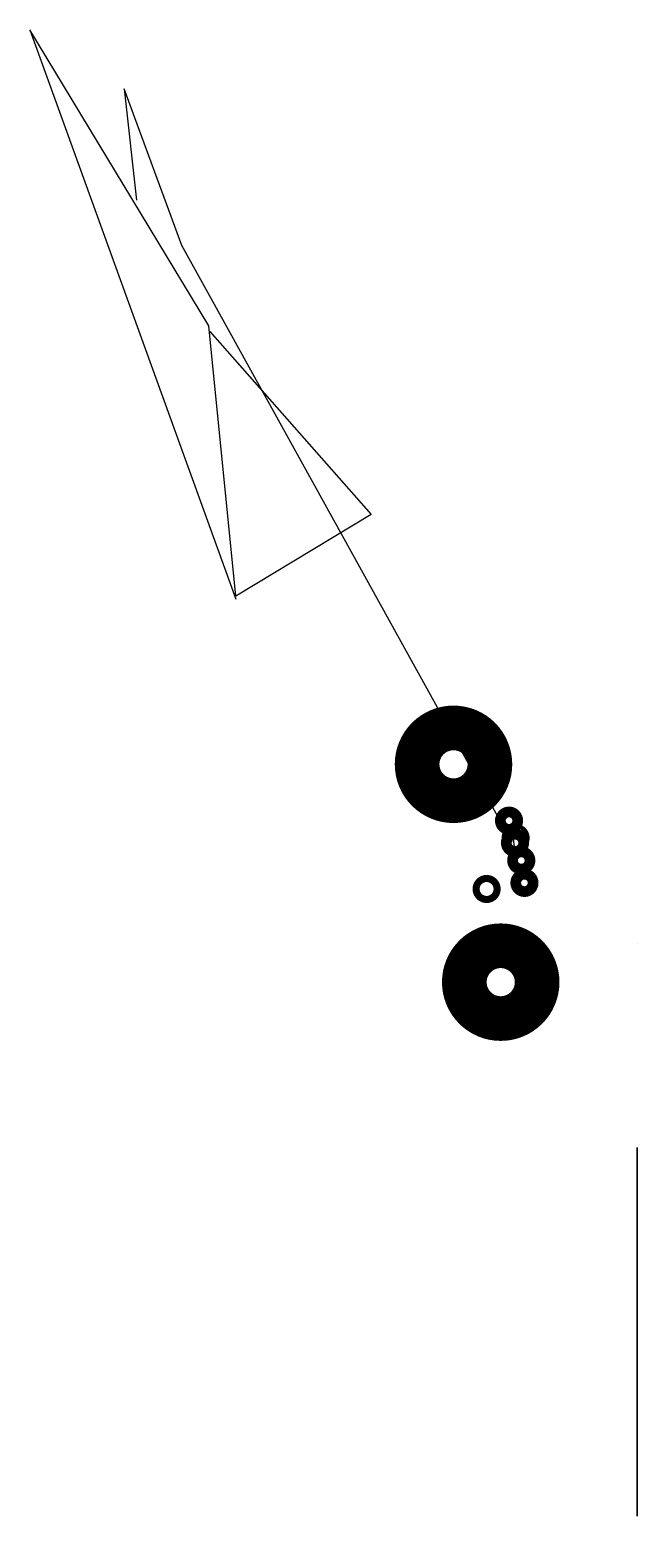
# Model space of a CAD drawing. Extents: x -11639490546 to 1632, y -10972308120 to 17508524593.
import ezdxf

# ---------------------------------------------------------------- set-up
doc = ezdxf.new("R2010")
doc.units = 0
doc.layers.get('0').update_dxf_attribs({"linetype": 'CONTINUOUS'})

# ---------------------------------------------------------------- blocks, each defined once
blk = doc.blocks.new('BORDER')
at = {"color": 0}
for p, q in [((1, 1), (0, 1)), ((0, 1), (0, 0)), ((0, 0), (1, 0)), ((1, 0), (1, 1))]:
    blk.add_line(p, q, dxfattribs=at)

msp = doc.modelspace()

# ---------------------------------------------------------------- linework, layer by layer
at = {"color": 0}
for p, q in [((-8210841368, 11837777863), (-11639490546, 17508524593)), ((-11639490546, 17508524593), (-7689061814, 6598810966)), ((-8727404266, 13376124926), (-9831778227, 16375784664)), ((-9831778227, 16375784664), (-9594290631, 14241673168)), ((-2401141582, 1947345372), (-8727404266, 13376124926)), ((-7694057477, 6655309554), (-8210841368, 11837777863)), ((-8191319563, 11727347661), (-5100458429, 8221541270)), ((-5100458429, 8221541270), (-7694057477, 6655309554)), ((-2418239799, 2290547347), (-2281295447, 1284010632)), ((-2418473402, 2271785112), (-2534952619, 2090817640)), ((-2534952619, 2090817640), (-2491422806, 1848231428)), ((-2400818592, 1943692504), (-2418473402, 2271785112)), ((-2491422806, 1848231428), (-2379734834, 1683840999)), ((-2281295447, 1284010632), (-2491422806, 1848231428)), ((-2491422806, 1848231428), (-2379734834, 1683840999)), ((-2379734834, 1683840999), (-2280356272, 1280523730)), ((4, 6), (4, 6)), ((-70, -3963817442), (-728, -10972308120)), ((-691, -8846782259), (-68, -3906370797)), ((-68, -3906370797), (-286, -5945726691)), ((590, -6204236593), (-70, -3963817442)), ((-70, -4021264087), (-286, -5917003369)), ((-65, -6864873010), (-70, -4021264087)), ((-260, -5428706887), (-151, -4681900504)), ((-182, -4825517116), (-203, -4997857051)), ((-200, -4882963761), (-142, -4653177181)), ((-151, -4681900504), (-200, -4882963761)), ((-171, -4739347148), (-182, -4825517116)), ((-151, -4624453859), (-171, -4739347148)), ((-142, -4653177181), (-151, -4624453859)), ((-383, -6434023173), (-200, -5084027018)), ((-303, -5802110079), (-180, -4911687083)), ((-200, -5084027018), (-303, -5802110079)), ((-180, -4911687083), (-260, -5428706887)), ((-203, -5026580373), (-251, -5313813597)), ((509, -4940410406), (-211, -6060619981)), ((-203, -4997857051), (-203, -5026580373)), ((162, -8099975875), (509, -4940410406)), ((-484, -7209552879), (-220, -5285090275)), ((-220, -5285090275), (-383, -6434023173)), ((-559, -7812742651), (-251, -5572323500)), ((-251, -5572323500), (-484, -7209552879)), ((-699, -8932952226), (-271, -5802110079)), ((-286, -5945726691), (-699, -8932952226)), ((-639, -8444655745), (-269, -5744663434)), ((-271, -5802110079), (-639, -8444655745)), ((-269, -5744663434), (-559, -7812742651)), ((-286, -5917003369), (145, -6175513271)), ((-211, -6060619981), (-280, -5859556724)), ((-280, -5859556724), (-65, -6864873010)), ((-728, -10972308120), (590, -6204236593)), ((148, -6204236593), (-694, -8875505581)), ((-694, -8875505581), (162, -8099975875)), ((-728, -10972308120), (-691, -8846782259))]:
    msp.add_line(p, q, dxfattribs=at)
at = {"color": 0, "linetype": ''}
for points, const_width in [([(-4217820563, 3434427994, 1), (-2823068880, 3434427994, 1)], 856103122), ([(-2623107409, 2354974493, 1), (-2290375031, 2354974493, 1)], 205916184), ([(-2558727323, 2022386184, 1), (-2102896434, 2022386184, 1)], 82817671), ([(-2509144216, 1929406461, 1), (-2176411839, 1929406461, 1)], 205916184), ([(-2388437548, 1591671593, 1), (-2055705171, 1591671593, 1)], 205916184), ([(-2327819044, 1162955093, 1), (-1995086667, 1162955093, 1)], 205916184), ([(-3087432286, 1045988144, 1), (-2685420136, 1045988144, 1)], 136636410), ([(-3313585763, -739286468, 1), (-1918834080, -739286468, 1)], 856103122)]:
    msp.add_lwpolyline(points, format="xyb", close=True, dxfattribs=dict(at, const_width=const_width))
at = {"color": 0}
msp.add_lwpolyline([(11, 8), (10, 8), (9, 7), (10, 7), (5, 8, 8.8726631079), (10, 6, -1.1114793793)], format="xyb", dxfattribs=at)
at = {"color": 0, "const_width": 5.77}
msp.add_lwpolyline([(3, 5, 1), (10, 5, 1)], format="xyb", close=True, dxfattribs=at)

# ---------------------------------------------------------------- block references
at = {"color": 0, "xscale": 1632, "yscale": 1056, "zscale": 1632}
msp.add_blockref('BORDER', (0, 0), dxfattribs=at)

doc.saveas('drawing.dxf')
